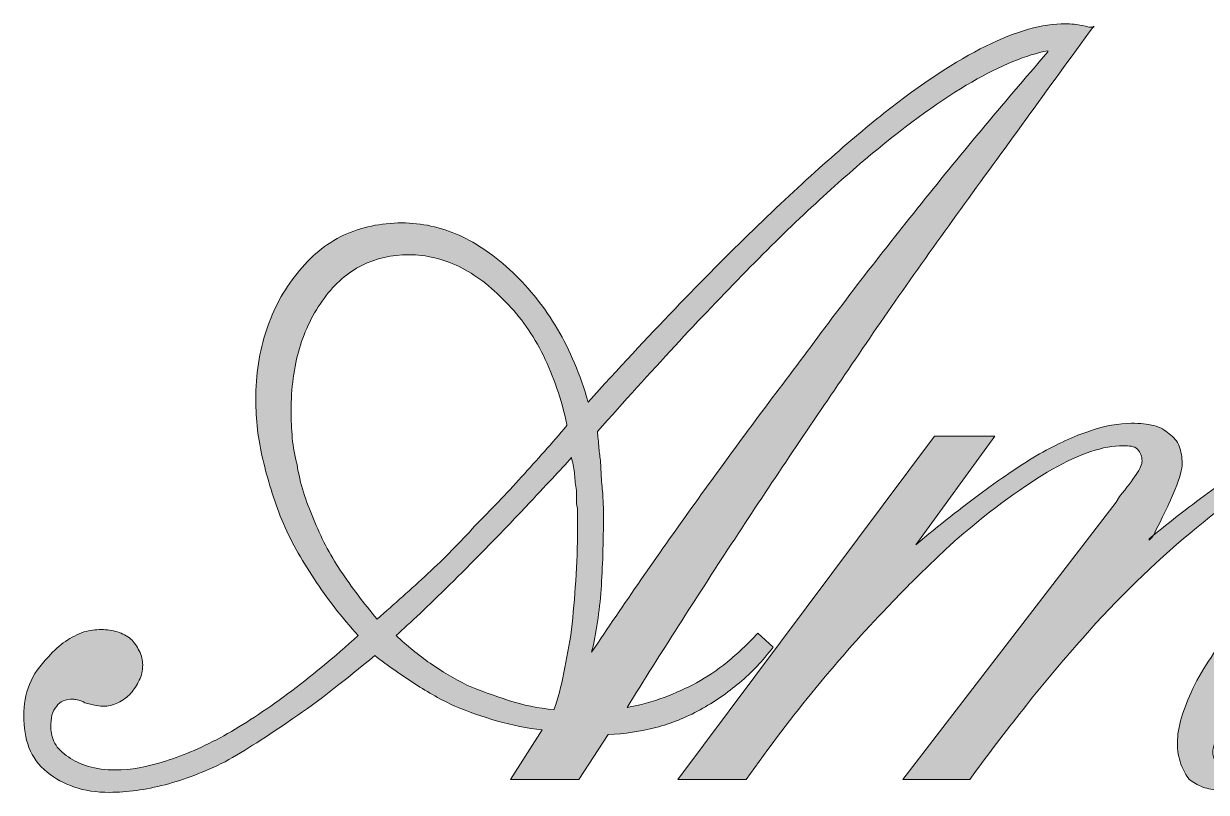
# Model space of a CAD drawing. Header units: millimetres. Extents: x 45.1 to 103.2, y -62.7 to -18.6.
# Drawn here: x 68.85 to 80.89, y -44.66 to -36.84 of the extents above; entities that cross this region are included whole.
import ezdxf

# ---------------------------------------------------------------- set-up
doc = ezdxf.new("R2010")
doc.units = ezdxf.units.MM
doc.header["$MEASUREMENT"] = 0
doc.layers.add('Calque 1', color=7, linetype='Continuous', lineweight=0)

# ---------------------------------------------------------------- blocks, each defined once
blk = doc.blocks.new('Block_0')
at = {"layer": 'Calque 1', "true_color": 0x1d1d1b, "transparency": 33554687}
h = blk.add_hatch(color=250, dxfattribs=at)
h.dxf.hatch_style = 2
edge = h.paths.add_edge_path()
edge.add_spline(control_points=[(78.499, -37.431), (78.199, -37.603), (77.857, -37.849), (77.473, -38.169), (77.089, -38.489), (76.665, -38.885), (76.201, -39.357), (75.737, -39.829), (75.233, -40.373), (74.689, -40.988), (74.689, -41.012), (74.691, -41.038), (74.695, -41.066), (74.699, -41.094), (74.701, -41.124), (74.701, -41.156), (74.709, -41.204), (74.715, -41.252), (74.719, -41.3), (74.723, -41.348), (74.725, -41.396), (74.725, -41.444), (74.733, -41.516), (74.739, -41.582), (74.743, -41.642), (74.747, -41.702), (74.749, -41.764), (74.749, -41.828), (74.749, -41.972), (74.747, -42.108), (74.743, -42.236), (74.739, -42.364), (74.733, -42.484), (74.725, -42.596), (74.717, -42.708), (74.705, -42.818), (74.689, -42.926), (74.673, -43.034), (74.653, -43.136), (74.629, -43.232), (74.957, -42.744), (75.297, -42.254), (75.649, -41.762), (76.001, -41.27), (76.369, -40.773), (76.753, -40.269), (77.129, -39.757), (77.527, -39.239), (77.947, -38.715), (78.367, -38.191), (78.809, -37.661), (79.273, -37.125), (79.273, -37.125), (79.273, -37.113), (79.273, -37.113), (79.057, -37.153), (78.799, -37.259), (78.499, -37.431)], knot_values=[0, 0, 0, 0, 1, 1, 1, 2, 2, 2, 3, 3, 3, 4, 4, 4, 5, 5, 5, 6, 6, 6, 7, 7, 7, 8, 8, 8, 9, 9, 9, 10, 10, 10, 11, 11, 11, 12, 12, 12, 13, 13, 13, 14, 14, 14, 15, 15, 15, 16, 16, 16, 17, 17, 17, 18, 18, 18, 19, 19, 19, 19], degree=3, periodic=0)
edge = h.paths.add_edge_path()
edge.add_spline(control_points=[(74.227, -41.468), (74.151, -41.548), (74.061, -41.644), (73.957, -41.756), (73.661, -42.068), (73.403, -42.332), (73.183, -42.548), (72.963, -42.764), (72.781, -42.936), (72.637, -43.064), (72.749, -43.168), (72.865, -43.262), (72.985, -43.346), (73.105, -43.43), (73.229, -43.504), (73.357, -43.568), (73.493, -43.624), (73.635, -43.676), (73.783, -43.724), (73.931, -43.772), (74.085, -43.804), (74.245, -43.82), (74.285, -43.708), (74.319, -43.582), (74.347, -43.442), (74.375, -43.302), (74.401, -43.156), (74.425, -43.004), (74.441, -42.844), (74.455, -42.678), (74.467, -42.506), (74.479, -42.334), (74.485, -42.156), (74.485, -41.972), (74.485, -41.972), (74.485, -41.864), (74.485, -41.864), (74.485, -41.864), (74.485, -41.768), (74.485, -41.768), (74.477, -41.736), (74.473, -41.706), (74.473, -41.678), (74.473, -41.678), (74.473, -41.588), (74.473, -41.588), (74.465, -41.532), (74.459, -41.478), (74.455, -41.426), (74.451, -41.374), (74.441, -41.32), (74.425, -41.264), (74.425, -41.264), (74.425, -41.252), (74.425, -41.252), (74.369, -41.316), (74.303, -41.388), (74.227, -41.468)], knot_values=[0, 0, 0, 0, 1, 1, 1, 2, 2, 2, 3, 3, 3, 4, 4, 4, 5, 5, 5, 6, 6, 6, 7, 7, 7, 8, 8, 8, 9, 9, 9, 10, 10, 10, 11, 11, 11, 12, 12, 12, 13, 13, 13, 14, 14, 14, 15, 15, 15, 16, 16, 16, 17, 17, 17, 18, 18, 18, 19, 19, 19, 19], degree=3, periodic=0)
edge = h.paths.add_edge_path()
edge.add_spline(control_points=[(74.137, -40.215), (74.033, -40.003), (73.905, -39.821), (73.753, -39.669), (73.601, -39.509), (73.443, -39.389), (73.279, -39.309), (73.115, -39.229), (72.945, -39.189), (72.769, -39.189), (72.593, -39.189), (72.433, -39.225), (72.289, -39.297), (72.145, -39.369), (72.017, -39.481), (71.905, -39.633), (71.793, -39.785), (71.709, -39.954), (71.653, -40.143), (71.597, -40.331), (71.569, -40.544), (71.569, -40.784), (71.569, -40.872), (71.573, -40.962), (71.581, -41.055), (71.589, -41.146), (71.605, -41.236), (71.629, -41.324), (71.645, -41.42), (71.667, -41.514), (71.695, -41.606), (71.723, -41.698), (71.757, -41.788), (71.797, -41.876), (71.869, -42.06), (71.961, -42.236), (72.073, -42.404), (72.185, -42.572), (72.309, -42.736), (72.445, -42.896), (72.621, -42.744), (72.793, -42.59), (72.961, -42.434), (73.129, -42.278), (73.289, -42.116), (73.441, -41.948), (73.601, -41.788), (73.759, -41.622), (73.915, -41.45), (74.071, -41.278), (74.225, -41.104), (74.377, -40.928), (74.377, -40.928), (74.377, -40.916), (74.377, -40.916), (74.321, -40.66), (74.241, -40.426), (74.137, -40.215)], knot_values=[0, 0, 0, 0, 1, 1, 1, 2, 2, 2, 3, 3, 3, 4, 4, 4, 5, 5, 5, 6, 6, 6, 7, 7, 7, 8, 8, 8, 9, 9, 9, 10, 10, 10, 11, 11, 11, 12, 12, 12, 13, 13, 13, 14, 14, 14, 15, 15, 15, 16, 16, 16, 17, 17, 17, 18, 18, 18, 19, 19, 19, 19], degree=3, periodic=0)
edge = h.paths.add_edge_path()
edge.add_spline(control_points=[(78.385, -38.727), (77.953, -39.323), (77.549, -39.901), (77.173, -40.461), (76.789, -41.02), (76.415, -41.578), (76.051, -42.134), (75.687, -42.69), (75.333, -43.244), (74.989, -43.796), (75.125, -43.772), (75.251, -43.738), (75.367, -43.694), (75.483, -43.65), (75.593, -43.6), (75.697, -43.544), (75.801, -43.488), (75.905, -43.418), (76.009, -43.334), (76.113, -43.25), (76.217, -43.152), (76.321, -43.04), (76.321, -43.04), (76.477, -43.184), (76.477, -43.184), (76.373, -43.32), (76.259, -43.44), (76.135, -43.544), (76.011, -43.648), (75.877, -43.74), (75.733, -43.82), (75.589, -43.9), (75.439, -43.96), (75.283, -44), (75.127, -44.04), (74.965, -44.064), (74.797, -44.072), (74.797, -44.072), (74.497, -44.528), (74.497, -44.528), (74.497, -44.528), (73.801, -44.528), (73.801, -44.528), (73.801, -44.528), (74.125, -44.024), (74.125, -44.024), (73.973, -44.008), (73.821, -43.978), (73.669, -43.934), (73.517, -43.89), (73.373, -43.84), (73.237, -43.784), (73.101, -43.72), (72.965, -43.644), (72.829, -43.556), (72.693, -43.468), (72.557, -43.372), (72.421, -43.268), (72.125, -43.516), (71.847, -43.73), (71.587, -43.91), (71.327, -44.09), (71.097, -44.236), (70.897, -44.348), (70.689, -44.452), (70.485, -44.53), (70.285, -44.582), (70.085, -44.634), (69.898, -44.66), (69.722, -44.66), (69.586, -44.66), (69.466, -44.642), (69.362, -44.606), (69.258, -44.57), (69.166, -44.52), (69.086, -44.456), (68.998, -44.384), (68.936, -44.3), (68.9, -44.204), (68.864, -44.108), (68.846, -44), (68.846, -43.88), (68.846, -43.768), (68.866, -43.662), (68.906, -43.562), (68.946, -43.462), (69.01, -43.368), (69.098, -43.28), (69.154, -43.216), (69.212, -43.164), (69.272, -43.124), (69.332, -43.084), (69.394, -43.052), (69.458, -43.028), (69.49, -43.02), (69.52, -43.014), (69.548, -43.01), (69.576, -43.006), (69.606, -43.004), (69.638, -43.004), (69.694, -43.004), (69.748, -43.012), (69.8, -43.028), (69.852, -43.044), (69.898, -43.068), (69.938, -43.1), (69.97, -43.132), (69.998, -43.172), (70.022, -43.22), (70.046, -43.268), (70.058, -43.316), (70.058, -43.364), (70.058, -43.42), (70.046, -43.472), (70.022, -43.52), (69.998, -43.568), (69.97, -43.612), (69.938, -43.652), (69.898, -43.692), (69.854, -43.724), (69.806, -43.748), (69.758, -43.772), (69.706, -43.784), (69.65, -43.784), (69.626, -43.784), (69.598, -43.78), (69.566, -43.772), (69.566, -43.772), (69.47, -43.748), (69.47, -43.748), (69.438, -43.732), (69.412, -43.722), (69.392, -43.718), (69.372, -43.714), (69.358, -43.712), (69.35, -43.712), (69.31, -43.712), (69.276, -43.718), (69.248, -43.73), (69.22, -43.742), (69.198, -43.76), (69.182, -43.784), (69.158, -43.808), (69.142, -43.838), (69.134, -43.874), (69.126, -43.91), (69.122, -43.952), (69.122, -44), (69.122, -44.056), (69.136, -44.11), (69.164, -44.162), (69.192, -44.214), (69.238, -44.26), (69.302, -44.3), (69.358, -44.34), (69.426, -44.372), (69.506, -44.396), (69.586, -44.42), (69.678, -44.432), (69.782, -44.432), (69.934, -44.432), (70.104, -44.402), (70.291, -44.342), (70.479, -44.282), (70.678, -44.196), (70.885, -44.084), (71.085, -43.972), (71.301, -43.83), (71.533, -43.658), (71.765, -43.486), (72.005, -43.288), (72.253, -43.064), (72.085, -42.88), (71.935, -42.688), (71.803, -42.488), (71.671, -42.288), (71.561, -42.088), (71.473, -41.888), (71.393, -41.68), (71.329, -41.474), (71.281, -41.27), (71.233, -41.066), (71.209, -40.865), (71.209, -40.665), (71.209, -40.409), (71.245, -40.173), (71.317, -39.957), (71.389, -39.741), (71.493, -39.549), (71.629, -39.381), (71.765, -39.205), (71.923, -39.075), (72.103, -38.991), (72.283, -38.907), (72.481, -38.865), (72.697, -38.865), (72.897, -38.865), (73.091, -38.907), (73.279, -38.991), (73.467, -39.075), (73.649, -39.201), (73.825, -39.369), (74.001, -39.537), (74.153, -39.728), (74.281, -39.945), (74.409, -40.161), (74.513, -40.409), (74.593, -40.688), (75.209, -40.009), (75.769, -39.425), (76.273, -38.937), (76.777, -38.449), (77.221, -38.053), (77.605, -37.749), (77.989, -37.445), (78.335, -37.217), (78.643, -37.065), (78.951, -36.913), (79.221, -36.837), (79.453, -36.837), (79.477, -36.837), (79.507, -36.839), (79.542, -36.843), (79.579, -36.847), (79.617, -36.853), (79.656, -36.861), (79.673, -36.869), (79.689, -36.873), (79.705, -36.873), (79.705, -36.873), (79.741, -36.873), (79.741, -36.873), (79.741, -36.873), (79.741, -36.861), (79.741, -36.861), (79.269, -37.509), (78.817, -38.131), (78.385, -38.727)], knot_values=[0, 0, 0, 0, 1, 1, 1, 2, 2, 2, 3, 3, 3, 4, 4, 4, 5, 5, 5, 6, 6, 6, 7, 7, 7, 8, 8, 8, 9, 9, 9, 10, 10, 10, 11, 11, 11, 12, 12, 12, 13, 13, 13, 14, 14, 14, 15, 15, 15, 16, 16, 16, 17, 17, 17, 18, 18, 18, 19, 19, 19, 20, 20, 20, 21, 21, 21, 22, 22, 22, 23, 23, 23, 24, 24, 24, 25, 25, 25, 26, 26, 26, 27, 27, 27, 28, 28, 28, 29, 29, 29, 30, 30, 30, 31, 31, 31, 32, 32, 32, 33, 33, 33, 34, 34, 34, 35, 35, 35, 36, 36, 36, 37, 37, 37, 38, 38, 38, 39, 39, 39, 40, 40, 40, 41, 41, 41, 42, 42, 42, 43, 43, 43, 44, 44, 44, 45, 45, 45, 46, 46, 46, 47, 47, 47, 48, 48, 48, 49, 49, 49, 50, 50, 50, 51, 51, 51, 52, 52, 52, 53, 53, 53, 54, 54, 54, 55, 55, 55, 56, 56, 56, 57, 57, 57, 58, 58, 58, 59, 59, 59, 60, 60, 60, 61, 61, 61, 62, 62, 62, 63, 63, 63, 64, 64, 64, 65, 65, 65, 66, 66, 66, 67, 67, 67, 68, 68, 68, 69, 69, 69, 70, 70, 70, 71, 71, 71, 72, 72, 72, 73, 73, 73, 74, 74, 74, 75, 75, 75, 76, 76, 76, 77, 77, 77, 78, 78, 78, 79, 79, 79, 79], degree=3, periodic=0)
h = blk.add_hatch(color=250, dxfattribs=at)
h.dxf.hatch_style = 2
edge = h.paths.add_edge_path()
edge.add_spline(control_points=[(80.941, -41.588), (81.141, -41.444), (81.329, -41.32), (81.505, -41.216), (81.689, -41.112), (81.861, -41.034), (82.021, -40.983), (82.181, -40.93), (82.325, -40.904), (82.453, -40.904), (82.533, -40.904), (82.605, -40.912), (82.669, -40.928), (82.733, -40.944), (82.785, -40.973), (82.825, -41.012), (82.865, -41.044), (82.897, -41.088), (82.921, -41.144), (82.945, -41.2), (82.957, -41.26), (82.957, -41.324), (82.957, -41.388), (82.943, -41.462), (82.915, -41.546), (82.887, -41.63), (82.849, -41.72), (82.801, -41.816), (82.745, -41.92), (82.681, -42.022), (82.609, -42.122), (82.537, -42.222), (82.457, -42.328), (82.369, -42.44), (82.369, -42.44), (81.289, -43.712), (81.289, -43.712), (81.233, -43.792), (81.183, -43.86), (81.139, -43.916), (81.095, -43.972), (81.057, -44.02), (81.025, -44.06), (81.001, -44.1), (80.983, -44.136), (80.971, -44.168), (80.959, -44.2), (80.953, -44.228), (80.953, -44.252), (80.953, -44.276), (80.957, -44.296), (80.965, -44.312), (80.965, -44.312), (80.989, -44.36), (80.989, -44.36), (81.005, -44.368), (81.023, -44.376), (81.043, -44.384), (81.063, -44.392), (81.089, -44.396), (81.121, -44.396), (81.225, -44.396), (81.353, -44.364), (81.505, -44.3), (81.657, -44.236), (81.833, -44.14), (82.033, -44.012), (82.233, -43.884), (82.453, -43.728), (82.693, -43.544), (82.933, -43.36), (83.189, -43.144), (83.461, -42.896), (83.461, -42.896), (83.593, -43.052), (83.593, -43.052), (83.329, -43.316), (83.077, -43.546), (82.837, -43.742), (82.597, -43.938), (82.361, -44.108), (82.129, -44.252), (81.905, -44.388), (81.699, -44.486), (81.511, -44.546), (81.323, -44.606), (81.161, -44.636), (81.025, -44.636), (80.961, -44.636), (80.903, -44.626), (80.851, -44.606), (80.799, -44.586), (80.753, -44.56), (80.713, -44.528), (80.681, -44.488), (80.653, -44.436), (80.629, -44.372), (80.605, -44.308), (80.593, -44.236), (80.593, -44.156), (80.593, -44.076), (80.607, -43.99), (80.635, -43.898), (80.663, -43.806), (80.701, -43.708), (80.749, -43.604), (80.805, -43.492), (80.867, -43.386), (80.935, -43.286), (81.003, -43.186), (81.085, -43.084), (81.181, -42.98), (81.181, -42.98), (82.273, -41.696), (82.273, -41.696), (82.313, -41.648), (82.351, -41.602), (82.387, -41.558), (82.423, -41.514), (82.449, -41.476), (82.465, -41.444), (82.489, -41.412), (82.507, -41.382), (82.519, -41.354), (82.531, -41.326), (82.537, -41.304), (82.537, -41.288), (82.537, -41.264), (82.533, -41.242), (82.525, -41.222), (82.517, -41.202), (82.505, -41.184), (82.489, -41.168), (82.473, -41.152), (82.455, -41.142), (82.435, -41.138), (82.415, -41.134), (82.385, -41.132), (82.345, -41.132), (82.145, -41.132), (81.905, -41.212), (81.625, -41.372), (81.345, -41.532), (81.021, -41.768), (80.653, -42.08), (80.285, -42.392), (79.921, -42.754), (79.561, -43.166), (79.201, -43.578), (78.841, -44.032), (78.481, -44.528), (78.481, -44.528), (77.797, -44.528), (77.797, -44.528), (77.797, -44.528), (79.969, -41.708), (79.969, -41.708), (79.969, -41.708), (80.005, -41.648), (80.005, -41.648), (80.077, -41.56), (80.133, -41.486), (80.173, -41.426), (80.213, -41.366), (80.233, -41.32), (80.233, -41.288), (80.233, -41.264), (80.229, -41.242), (80.221, -41.222), (80.213, -41.202), (80.201, -41.184), (80.185, -41.168), (80.169, -41.152), (80.149, -41.142), (80.125, -41.138), (80.101, -41.134), (80.073, -41.132), (80.041, -41.132), (79.841, -41.132), (79.601, -41.212), (79.321, -41.372), (79.041, -41.532), (78.717, -41.768), (78.349, -42.08), (78.237, -42.184), (78.121, -42.294), (78.001, -42.41), (77.882, -42.526), (77.761, -42.648), (77.641, -42.776), (77.401, -43.024), (77.159, -43.296), (76.916, -43.592), (76.672, -43.888), (76.434, -44.2), (76.202, -44.528), (76.202, -44.528), (75.506, -44.528), (75.506, -44.528), (75.506, -44.528), (78.121, -41.036), (78.121, -41.036), (78.121, -41.036), (78.733, -41.036), (78.733, -41.036), (78.733, -41.036), (77.929, -42.14), (77.929, -42.14), (78.169, -41.94), (78.395, -41.762), (78.607, -41.606), (78.819, -41.45), (79.013, -41.32), (79.189, -41.216), (79.373, -41.112), (79.543, -41.034), (79.699, -40.983), (79.855, -40.93), (79.997, -40.904), (80.125, -40.904), (80.213, -40.904), (80.289, -40.912), (80.353, -40.928), (80.417, -40.944), (80.469, -40.973), (80.509, -41.012), (80.557, -41.044), (80.591, -41.086), (80.611, -41.138), (80.631, -41.19), (80.641, -41.248), (80.641, -41.312), (80.641, -41.368), (80.617, -41.456), (80.569, -41.576), (80.521, -41.696), (80.453, -41.84), (80.365, -42.008), (80.357, -42.032), (80.347, -42.05), (80.335, -42.062), (80.335, -42.062), (80.305, -42.092), (80.305, -42.092), (80.305, -42.092), (80.305, -42.08), (80.305, -42.08), (80.529, -41.896), (80.741, -41.732), (80.941, -41.588)], knot_values=[0, 0, 0, 0, 1, 1, 1, 2, 2, 2, 3, 3, 3, 4, 4, 4, 5, 5, 5, 6, 6, 6, 7, 7, 7, 8, 8, 8, 9, 9, 9, 10, 10, 10, 11, 11, 11, 12, 12, 12, 13, 13, 13, 14, 14, 14, 15, 15, 15, 16, 16, 16, 17, 17, 17, 18, 18, 18, 19, 19, 19, 20, 20, 20, 21, 21, 21, 22, 22, 22, 23, 23, 23, 24, 24, 24, 25, 25, 25, 26, 26, 26, 27, 27, 27, 28, 28, 28, 29, 29, 29, 30, 30, 30, 31, 31, 31, 32, 32, 32, 33, 33, 33, 34, 34, 34, 35, 35, 35, 36, 36, 36, 37, 37, 37, 38, 38, 38, 39, 39, 39, 40, 40, 40, 41, 41, 41, 42, 42, 42, 43, 43, 43, 44, 44, 44, 45, 45, 45, 46, 46, 46, 47, 47, 47, 48, 48, 48, 49, 49, 49, 50, 50, 50, 51, 51, 51, 52, 52, 52, 53, 53, 53, 54, 54, 54, 55, 55, 55, 56, 56, 56, 57, 57, 57, 58, 58, 58, 59, 59, 59, 60, 60, 60, 61, 61, 61, 62, 62, 62, 63, 63, 63, 64, 64, 64, 65, 65, 65, 66, 66, 66, 67, 67, 67, 68, 68, 68, 69, 69, 69, 70, 70, 70, 71, 71, 71, 72, 72, 72, 73, 73, 73, 74, 74, 74, 75, 75, 75, 76, 76, 76, 77, 77, 77, 78, 78, 78, 79, 79, 79, 80, 80, 80, 81, 81, 81, 82, 82, 82, 83, 83, 83, 83], degree=3, periodic=0)
at = {"layer": 'Calque 1'}
for points, knots in [([(78.385, -38.727), (77.953, -39.323), (77.549, -39.901), (77.173, -40.461), (76.789, -41.02), (76.415, -41.578), (76.051, -42.134), (75.687, -42.69), (75.333, -43.244), (74.989, -43.796), (75.125, -43.772), (75.251, -43.738), (75.367, -43.694), (75.483, -43.65), (75.593, -43.6), (75.697, -43.544), (75.801, -43.488), (75.905, -43.418), (76.009, -43.334), (76.113, -43.25), (76.217, -43.152), (76.321, -43.04), (76.321, -43.04), (76.477, -43.184), (76.477, -43.184), (76.373, -43.32), (76.259, -43.44), (76.135, -43.544), (76.011, -43.648), (75.877, -43.74), (75.733, -43.82), (75.589, -43.9), (75.439, -43.96), (75.283, -44), (75.127, -44.04), (74.965, -44.064), (74.797, -44.072), (74.797, -44.072), (74.497, -44.528), (74.497, -44.528), (74.497, -44.528), (73.801, -44.528), (73.801, -44.528), (73.801, -44.528), (74.125, -44.024), (74.125, -44.024), (73.973, -44.008), (73.821, -43.978), (73.669, -43.934), (73.517, -43.89), (73.373, -43.84), (73.237, -43.784), (73.101, -43.72), (72.965, -43.644), (72.829, -43.556), (72.693, -43.468), (72.557, -43.372), (72.421, -43.268), (72.125, -43.516), (71.847, -43.73), (71.587, -43.91), (71.327, -44.09), (71.097, -44.236), (70.897, -44.348), (70.689, -44.452), (70.485, -44.53), (70.285, -44.582), (70.085, -44.634), (69.898, -44.66), (69.722, -44.66), (69.586, -44.66), (69.466, -44.642), (69.362, -44.606), (69.258, -44.57), (69.166, -44.52), (69.086, -44.456), (68.998, -44.384), (68.936, -44.3), (68.9, -44.204), (68.864, -44.108), (68.846, -44), (68.846, -43.88), (68.846, -43.768), (68.866, -43.662), (68.906, -43.562), (68.946, -43.462), (69.01, -43.368), (69.098, -43.28), (69.154, -43.216), (69.212, -43.164), (69.272, -43.124), (69.332, -43.084), (69.394, -43.052), (69.458, -43.028), (69.49, -43.02), (69.52, -43.014), (69.548, -43.01), (69.576, -43.006), (69.606, -43.004), (69.638, -43.004), (69.694, -43.004), (69.748, -43.012), (69.8, -43.028), (69.852, -43.044), (69.898, -43.068), (69.938, -43.1), (69.97, -43.132), (69.998, -43.172), (70.022, -43.22), (70.046, -43.268), (70.058, -43.316), (70.058, -43.364), (70.058, -43.42), (70.046, -43.472), (70.022, -43.52), (69.998, -43.568), (69.97, -43.612), (69.938, -43.652), (69.898, -43.692), (69.854, -43.724), (69.806, -43.748), (69.758, -43.772), (69.706, -43.784), (69.65, -43.784), (69.626, -43.784), (69.598, -43.78), (69.566, -43.772), (69.566, -43.772), (69.47, -43.748), (69.47, -43.748), (69.438, -43.732), (69.412, -43.722), (69.392, -43.718), (69.372, -43.714), (69.358, -43.712), (69.35, -43.712), (69.31, -43.712), (69.276, -43.718), (69.248, -43.73), (69.22, -43.742), (69.198, -43.76), (69.182, -43.784), (69.158, -43.808), (69.142, -43.838), (69.134, -43.874), (69.126, -43.91), (69.122, -43.952), (69.122, -44), (69.122, -44.056), (69.136, -44.11), (69.164, -44.162), (69.192, -44.214), (69.238, -44.26), (69.302, -44.3), (69.358, -44.34), (69.426, -44.372), (69.506, -44.396), (69.586, -44.42), (69.678, -44.432), (69.782, -44.432), (69.934, -44.432), (70.104, -44.402), (70.291, -44.342), (70.479, -44.282), (70.678, -44.196), (70.885, -44.084), (71.085, -43.972), (71.301, -43.83), (71.533, -43.658), (71.765, -43.486), (72.005, -43.288), (72.253, -43.064), (72.085, -42.88), (71.935, -42.688), (71.803, -42.488), (71.671, -42.288), (71.561, -42.088), (71.473, -41.888), (71.393, -41.68), (71.329, -41.474), (71.281, -41.27), (71.233, -41.066), (71.209, -40.865), (71.209, -40.665), (71.209, -40.409), (71.245, -40.173), (71.317, -39.957), (71.389, -39.741), (71.493, -39.549), (71.629, -39.381), (71.765, -39.205), (71.923, -39.075), (72.103, -38.991), (72.283, -38.907), (72.481, -38.865), (72.697, -38.865), (72.897, -38.865), (73.091, -38.907), (73.279, -38.991), (73.467, -39.075), (73.649, -39.201), (73.825, -39.369), (74.001, -39.537), (74.153, -39.728), (74.281, -39.945), (74.409, -40.161), (74.513, -40.409), (74.593, -40.688), (75.209, -40.009), (75.769, -39.425), (76.273, -38.937), (76.777, -38.449), (77.221, -38.053), (77.605, -37.749), (77.989, -37.445), (78.335, -37.217), (78.643, -37.065), (78.951, -36.913), (79.221, -36.837), (79.453, -36.837), (79.477, -36.837), (79.507, -36.839), (79.542, -36.843), (79.579, -36.847), (79.617, -36.853), (79.656, -36.861), (79.673, -36.869), (79.689, -36.873), (79.705, -36.873), (79.705, -36.873), (79.741, -36.873), (79.741, -36.873), (79.741, -36.873), (79.741, -36.861), (79.741, -36.861), (79.269, -37.509), (78.817, -38.131), (78.385, -38.727)], [0, 0, 0, 0, 1, 1, 1, 2, 2, 2, 3, 3, 3, 4, 4, 4, 5, 5, 5, 6, 6, 6, 7, 7, 7, 8, 8, 8, 9, 9, 9, 10, 10, 10, 11, 11, 11, 12, 12, 12, 13, 13, 13, 14, 14, 14, 15, 15, 15, 16, 16, 16, 17, 17, 17, 18, 18, 18, 19, 19, 19, 20, 20, 20, 21, 21, 21, 22, 22, 22, 23, 23, 23, 24, 24, 24, 25, 25, 25, 26, 26, 26, 27, 27, 27, 28, 28, 28, 29, 29, 29, 30, 30, 30, 31, 31, 31, 32, 32, 32, 33, 33, 33, 34, 34, 34, 35, 35, 35, 36, 36, 36, 37, 37, 37, 38, 38, 38, 39, 39, 39, 40, 40, 40, 41, 41, 41, 42, 42, 42, 43, 43, 43, 44, 44, 44, 45, 45, 45, 46, 46, 46, 47, 47, 47, 48, 48, 48, 49, 49, 49, 50, 50, 50, 51, 51, 51, 52, 52, 52, 53, 53, 53, 54, 54, 54, 55, 55, 55, 56, 56, 56, 57, 57, 57, 58, 58, 58, 59, 59, 59, 60, 60, 60, 61, 61, 61, 62, 62, 62, 63, 63, 63, 64, 64, 64, 65, 65, 65, 66, 66, 66, 67, 67, 67, 68, 68, 68, 69, 69, 69, 70, 70, 70, 71, 71, 71, 72, 72, 72, 73, 73, 73, 74, 74, 74, 75, 75, 75, 76, 76, 76, 77, 77, 77, 78, 78, 78, 79, 79, 79, 79]), ([(78.499, -37.431), (78.199, -37.603), (77.857, -37.849), (77.473, -38.169), (77.089, -38.489), (76.665, -38.885), (76.201, -39.357), (75.737, -39.829), (75.233, -40.373), (74.689, -40.988), (74.689, -41.012), (74.691, -41.038), (74.695, -41.066), (74.699, -41.094), (74.701, -41.124), (74.701, -41.156), (74.709, -41.204), (74.715, -41.252), (74.719, -41.3), (74.723, -41.348), (74.725, -41.396), (74.725, -41.444), (74.733, -41.516), (74.739, -41.582), (74.743, -41.642), (74.747, -41.702), (74.749, -41.764), (74.749, -41.828), (74.749, -41.972), (74.747, -42.108), (74.743, -42.236), (74.739, -42.364), (74.733, -42.484), (74.725, -42.596), (74.717, -42.708), (74.705, -42.818), (74.689, -42.926), (74.673, -43.034), (74.653, -43.136), (74.629, -43.232), (74.957, -42.744), (75.297, -42.254), (75.649, -41.762), (76.001, -41.27), (76.369, -40.773), (76.753, -40.269), (77.129, -39.757), (77.527, -39.239), (77.947, -38.715), (78.367, -38.191), (78.809, -37.661), (79.273, -37.125), (79.273, -37.125), (79.273, -37.113), (79.273, -37.113), (79.057, -37.153), (78.799, -37.259), (78.499, -37.431)], [0, 0, 0, 0, 1, 1, 1, 2, 2, 2, 3, 3, 3, 4, 4, 4, 5, 5, 5, 6, 6, 6, 7, 7, 7, 8, 8, 8, 9, 9, 9, 10, 10, 10, 11, 11, 11, 12, 12, 12, 13, 13, 13, 14, 14, 14, 15, 15, 15, 16, 16, 16, 17, 17, 17, 18, 18, 18, 19, 19, 19, 19]), ([(74.137, -40.215), (74.033, -40.003), (73.905, -39.821), (73.753, -39.669), (73.601, -39.509), (73.443, -39.389), (73.279, -39.309), (73.115, -39.229), (72.945, -39.189), (72.769, -39.189), (72.593, -39.189), (72.433, -39.225), (72.289, -39.297), (72.145, -39.369), (72.017, -39.481), (71.905, -39.633), (71.793, -39.785), (71.709, -39.954), (71.653, -40.143), (71.597, -40.331), (71.569, -40.544), (71.569, -40.784), (71.569, -40.872), (71.573, -40.962), (71.581, -41.055), (71.589, -41.146), (71.605, -41.236), (71.629, -41.324), (71.645, -41.42), (71.667, -41.514), (71.695, -41.606), (71.723, -41.698), (71.757, -41.788), (71.797, -41.876), (71.869, -42.06), (71.961, -42.236), (72.073, -42.404), (72.185, -42.572), (72.309, -42.736), (72.445, -42.896), (72.621, -42.744), (72.793, -42.59), (72.961, -42.434), (73.129, -42.278), (73.289, -42.116), (73.441, -41.948), (73.601, -41.788), (73.759, -41.622), (73.915, -41.45), (74.071, -41.278), (74.225, -41.104), (74.377, -40.928), (74.377, -40.928), (74.377, -40.916), (74.377, -40.916), (74.321, -40.66), (74.241, -40.426), (74.137, -40.215)], [0, 0, 0, 0, 1, 1, 1, 2, 2, 2, 3, 3, 3, 4, 4, 4, 5, 5, 5, 6, 6, 6, 7, 7, 7, 8, 8, 8, 9, 9, 9, 10, 10, 10, 11, 11, 11, 12, 12, 12, 13, 13, 13, 14, 14, 14, 15, 15, 15, 16, 16, 16, 17, 17, 17, 18, 18, 18, 19, 19, 19, 19]), ([(80.941, -41.588), (81.141, -41.444), (81.329, -41.32), (81.505, -41.216), (81.689, -41.112), (81.861, -41.034), (82.021, -40.983), (82.181, -40.93), (82.325, -40.904), (82.453, -40.904), (82.533, -40.904), (82.605, -40.912), (82.669, -40.928), (82.733, -40.944), (82.785, -40.973), (82.825, -41.012), (82.865, -41.044), (82.897, -41.088), (82.921, -41.144), (82.945, -41.2), (82.957, -41.26), (82.957, -41.324), (82.957, -41.388), (82.943, -41.462), (82.915, -41.546), (82.887, -41.63), (82.849, -41.72), (82.801, -41.816), (82.745, -41.92), (82.681, -42.022), (82.609, -42.122), (82.537, -42.222), (82.457, -42.328), (82.369, -42.44), (82.369, -42.44), (81.289, -43.712), (81.289, -43.712), (81.233, -43.792), (81.183, -43.86), (81.139, -43.916), (81.095, -43.972), (81.057, -44.02), (81.025, -44.06), (81.001, -44.1), (80.983, -44.136), (80.971, -44.168), (80.959, -44.2), (80.953, -44.228), (80.953, -44.252), (80.953, -44.276), (80.957, -44.296), (80.965, -44.312), (80.965, -44.312), (80.989, -44.36), (80.989, -44.36), (81.005, -44.368), (81.023, -44.376), (81.043, -44.384), (81.063, -44.392), (81.089, -44.396), (81.121, -44.396), (81.225, -44.396), (81.353, -44.364), (81.505, -44.3), (81.657, -44.236), (81.833, -44.14), (82.033, -44.012), (82.233, -43.884), (82.453, -43.728), (82.693, -43.544), (82.933, -43.36), (83.189, -43.144), (83.461, -42.896), (83.461, -42.896), (83.593, -43.052), (83.593, -43.052), (83.329, -43.316), (83.077, -43.546), (82.837, -43.742), (82.597, -43.938), (82.361, -44.108), (82.129, -44.252), (81.905, -44.388), (81.699, -44.486), (81.511, -44.546), (81.323, -44.606), (81.161, -44.636), (81.025, -44.636), (80.961, -44.636), (80.903, -44.626), (80.851, -44.606), (80.799, -44.586), (80.753, -44.56), (80.713, -44.528), (80.681, -44.488), (80.653, -44.436), (80.629, -44.372), (80.605, -44.308), (80.593, -44.236), (80.593, -44.156), (80.593, -44.076), (80.607, -43.99), (80.635, -43.898), (80.663, -43.806), (80.701, -43.708), (80.749, -43.604), (80.805, -43.492), (80.867, -43.386), (80.935, -43.286), (81.003, -43.186), (81.085, -43.084), (81.181, -42.98), (81.181, -42.98), (82.273, -41.696), (82.273, -41.696), (82.313, -41.648), (82.351, -41.602), (82.387, -41.558), (82.423, -41.514), (82.449, -41.476), (82.465, -41.444), (82.489, -41.412), (82.507, -41.382), (82.519, -41.354), (82.531, -41.326), (82.537, -41.304), (82.537, -41.288), (82.537, -41.264), (82.533, -41.242), (82.525, -41.222), (82.517, -41.202), (82.505, -41.184), (82.489, -41.168), (82.473, -41.152), (82.455, -41.142), (82.435, -41.138), (82.415, -41.134), (82.385, -41.132), (82.345, -41.132), (82.145, -41.132), (81.905, -41.212), (81.625, -41.372), (81.345, -41.532), (81.021, -41.768), (80.653, -42.08), (80.285, -42.392), (79.921, -42.754), (79.561, -43.166), (79.201, -43.578), (78.841, -44.032), (78.481, -44.528), (78.481, -44.528), (77.797, -44.528), (77.797, -44.528), (77.797, -44.528), (79.969, -41.708), (79.969, -41.708), (79.969, -41.708), (80.005, -41.648), (80.005, -41.648), (80.077, -41.56), (80.133, -41.486), (80.173, -41.426), (80.213, -41.366), (80.233, -41.32), (80.233, -41.288), (80.233, -41.264), (80.229, -41.242), (80.221, -41.222), (80.213, -41.202), (80.201, -41.184), (80.185, -41.168), (80.169, -41.152), (80.149, -41.142), (80.125, -41.138), (80.101, -41.134), (80.073, -41.132), (80.041, -41.132), (79.841, -41.132), (79.601, -41.212), (79.321, -41.372), (79.041, -41.532), (78.717, -41.768), (78.349, -42.08), (78.237, -42.184), (78.121, -42.294), (78.001, -42.41), (77.882, -42.526), (77.761, -42.648), (77.641, -42.776), (77.401, -43.024), (77.159, -43.296), (76.916, -43.592), (76.672, -43.888), (76.434, -44.2), (76.202, -44.528), (76.202, -44.528), (75.506, -44.528), (75.506, -44.528), (75.506, -44.528), (78.121, -41.036), (78.121, -41.036), (78.121, -41.036), (78.733, -41.036), (78.733, -41.036), (78.733, -41.036), (77.929, -42.14), (77.929, -42.14), (78.169, -41.94), (78.395, -41.762), (78.607, -41.606), (78.819, -41.45), (79.013, -41.32), (79.189, -41.216), (79.373, -41.112), (79.543, -41.034), (79.699, -40.983), (79.855, -40.93), (79.997, -40.904), (80.125, -40.904), (80.213, -40.904), (80.289, -40.912), (80.353, -40.928), (80.417, -40.944), (80.469, -40.973), (80.509, -41.012), (80.557, -41.044), (80.591, -41.086), (80.611, -41.138), (80.631, -41.19), (80.641, -41.248), (80.641, -41.312), (80.641, -41.368), (80.617, -41.456), (80.569, -41.576), (80.521, -41.696), (80.453, -41.84), (80.365, -42.008), (80.357, -42.032), (80.347, -42.05), (80.335, -42.062), (80.335, -42.062), (80.305, -42.092), (80.305, -42.092), (80.305, -42.092), (80.305, -42.08), (80.305, -42.08), (80.529, -41.896), (80.741, -41.732), (80.941, -41.588)], [0, 0, 0, 0, 1, 1, 1, 2, 2, 2, 3, 3, 3, 4, 4, 4, 5, 5, 5, 6, 6, 6, 7, 7, 7, 8, 8, 8, 9, 9, 9, 10, 10, 10, 11, 11, 11, 12, 12, 12, 13, 13, 13, 14, 14, 14, 15, 15, 15, 16, 16, 16, 17, 17, 17, 18, 18, 18, 19, 19, 19, 20, 20, 20, 21, 21, 21, 22, 22, 22, 23, 23, 23, 24, 24, 24, 25, 25, 25, 26, 26, 26, 27, 27, 27, 28, 28, 28, 29, 29, 29, 30, 30, 30, 31, 31, 31, 32, 32, 32, 33, 33, 33, 34, 34, 34, 35, 35, 35, 36, 36, 36, 37, 37, 37, 38, 38, 38, 39, 39, 39, 40, 40, 40, 41, 41, 41, 42, 42, 42, 43, 43, 43, 44, 44, 44, 45, 45, 45, 46, 46, 46, 47, 47, 47, 48, 48, 48, 49, 49, 49, 50, 50, 50, 51, 51, 51, 52, 52, 52, 53, 53, 53, 54, 54, 54, 55, 55, 55, 56, 56, 56, 57, 57, 57, 58, 58, 58, 59, 59, 59, 60, 60, 60, 61, 61, 61, 62, 62, 62, 63, 63, 63, 64, 64, 64, 65, 65, 65, 66, 66, 66, 67, 67, 67, 68, 68, 68, 69, 69, 69, 70, 70, 70, 71, 71, 71, 72, 72, 72, 73, 73, 73, 74, 74, 74, 75, 75, 75, 76, 76, 76, 77, 77, 77, 78, 78, 78, 79, 79, 79, 80, 80, 80, 81, 81, 81, 82, 82, 82, 83, 83, 83, 83]), ([(74.227, -41.468), (74.151, -41.548), (74.061, -41.644), (73.957, -41.756), (73.661, -42.068), (73.403, -42.332), (73.183, -42.548), (72.963, -42.764), (72.781, -42.936), (72.637, -43.064), (72.749, -43.168), (72.865, -43.262), (72.985, -43.346), (73.105, -43.43), (73.229, -43.504), (73.357, -43.568), (73.493, -43.624), (73.635, -43.676), (73.783, -43.724), (73.931, -43.772), (74.085, -43.804), (74.245, -43.82), (74.285, -43.708), (74.319, -43.582), (74.347, -43.442), (74.375, -43.302), (74.401, -43.156), (74.425, -43.004), (74.441, -42.844), (74.455, -42.678), (74.467, -42.506), (74.479, -42.334), (74.485, -42.156), (74.485, -41.972), (74.485, -41.972), (74.485, -41.864), (74.485, -41.864), (74.485, -41.864), (74.485, -41.768), (74.485, -41.768), (74.477, -41.736), (74.473, -41.706), (74.473, -41.678), (74.473, -41.678), (74.473, -41.588), (74.473, -41.588), (74.465, -41.532), (74.459, -41.478), (74.455, -41.426), (74.451, -41.374), (74.441, -41.32), (74.425, -41.264), (74.425, -41.264), (74.425, -41.252), (74.425, -41.252), (74.369, -41.316), (74.303, -41.388), (74.227, -41.468)], [0, 0, 0, 0, 1, 1, 1, 2, 2, 2, 3, 3, 3, 4, 4, 4, 5, 5, 5, 6, 6, 6, 7, 7, 7, 8, 8, 8, 9, 9, 9, 10, 10, 10, 11, 11, 11, 12, 12, 12, 13, 13, 13, 14, 14, 14, 15, 15, 15, 16, 16, 16, 17, 17, 17, 18, 18, 18, 19, 19, 19, 19])]:
    blk.add_open_spline(points, degree=3, knots=knots, dxfattribs=at)

msp = doc.modelspace()

# ---------------------------------------------------------------- block references
at = {"layer": 'Calque 1'}
msp.add_blockref('Block_0', (0, 0), dxfattribs=at)

doc.saveas('drawing.dxf')
